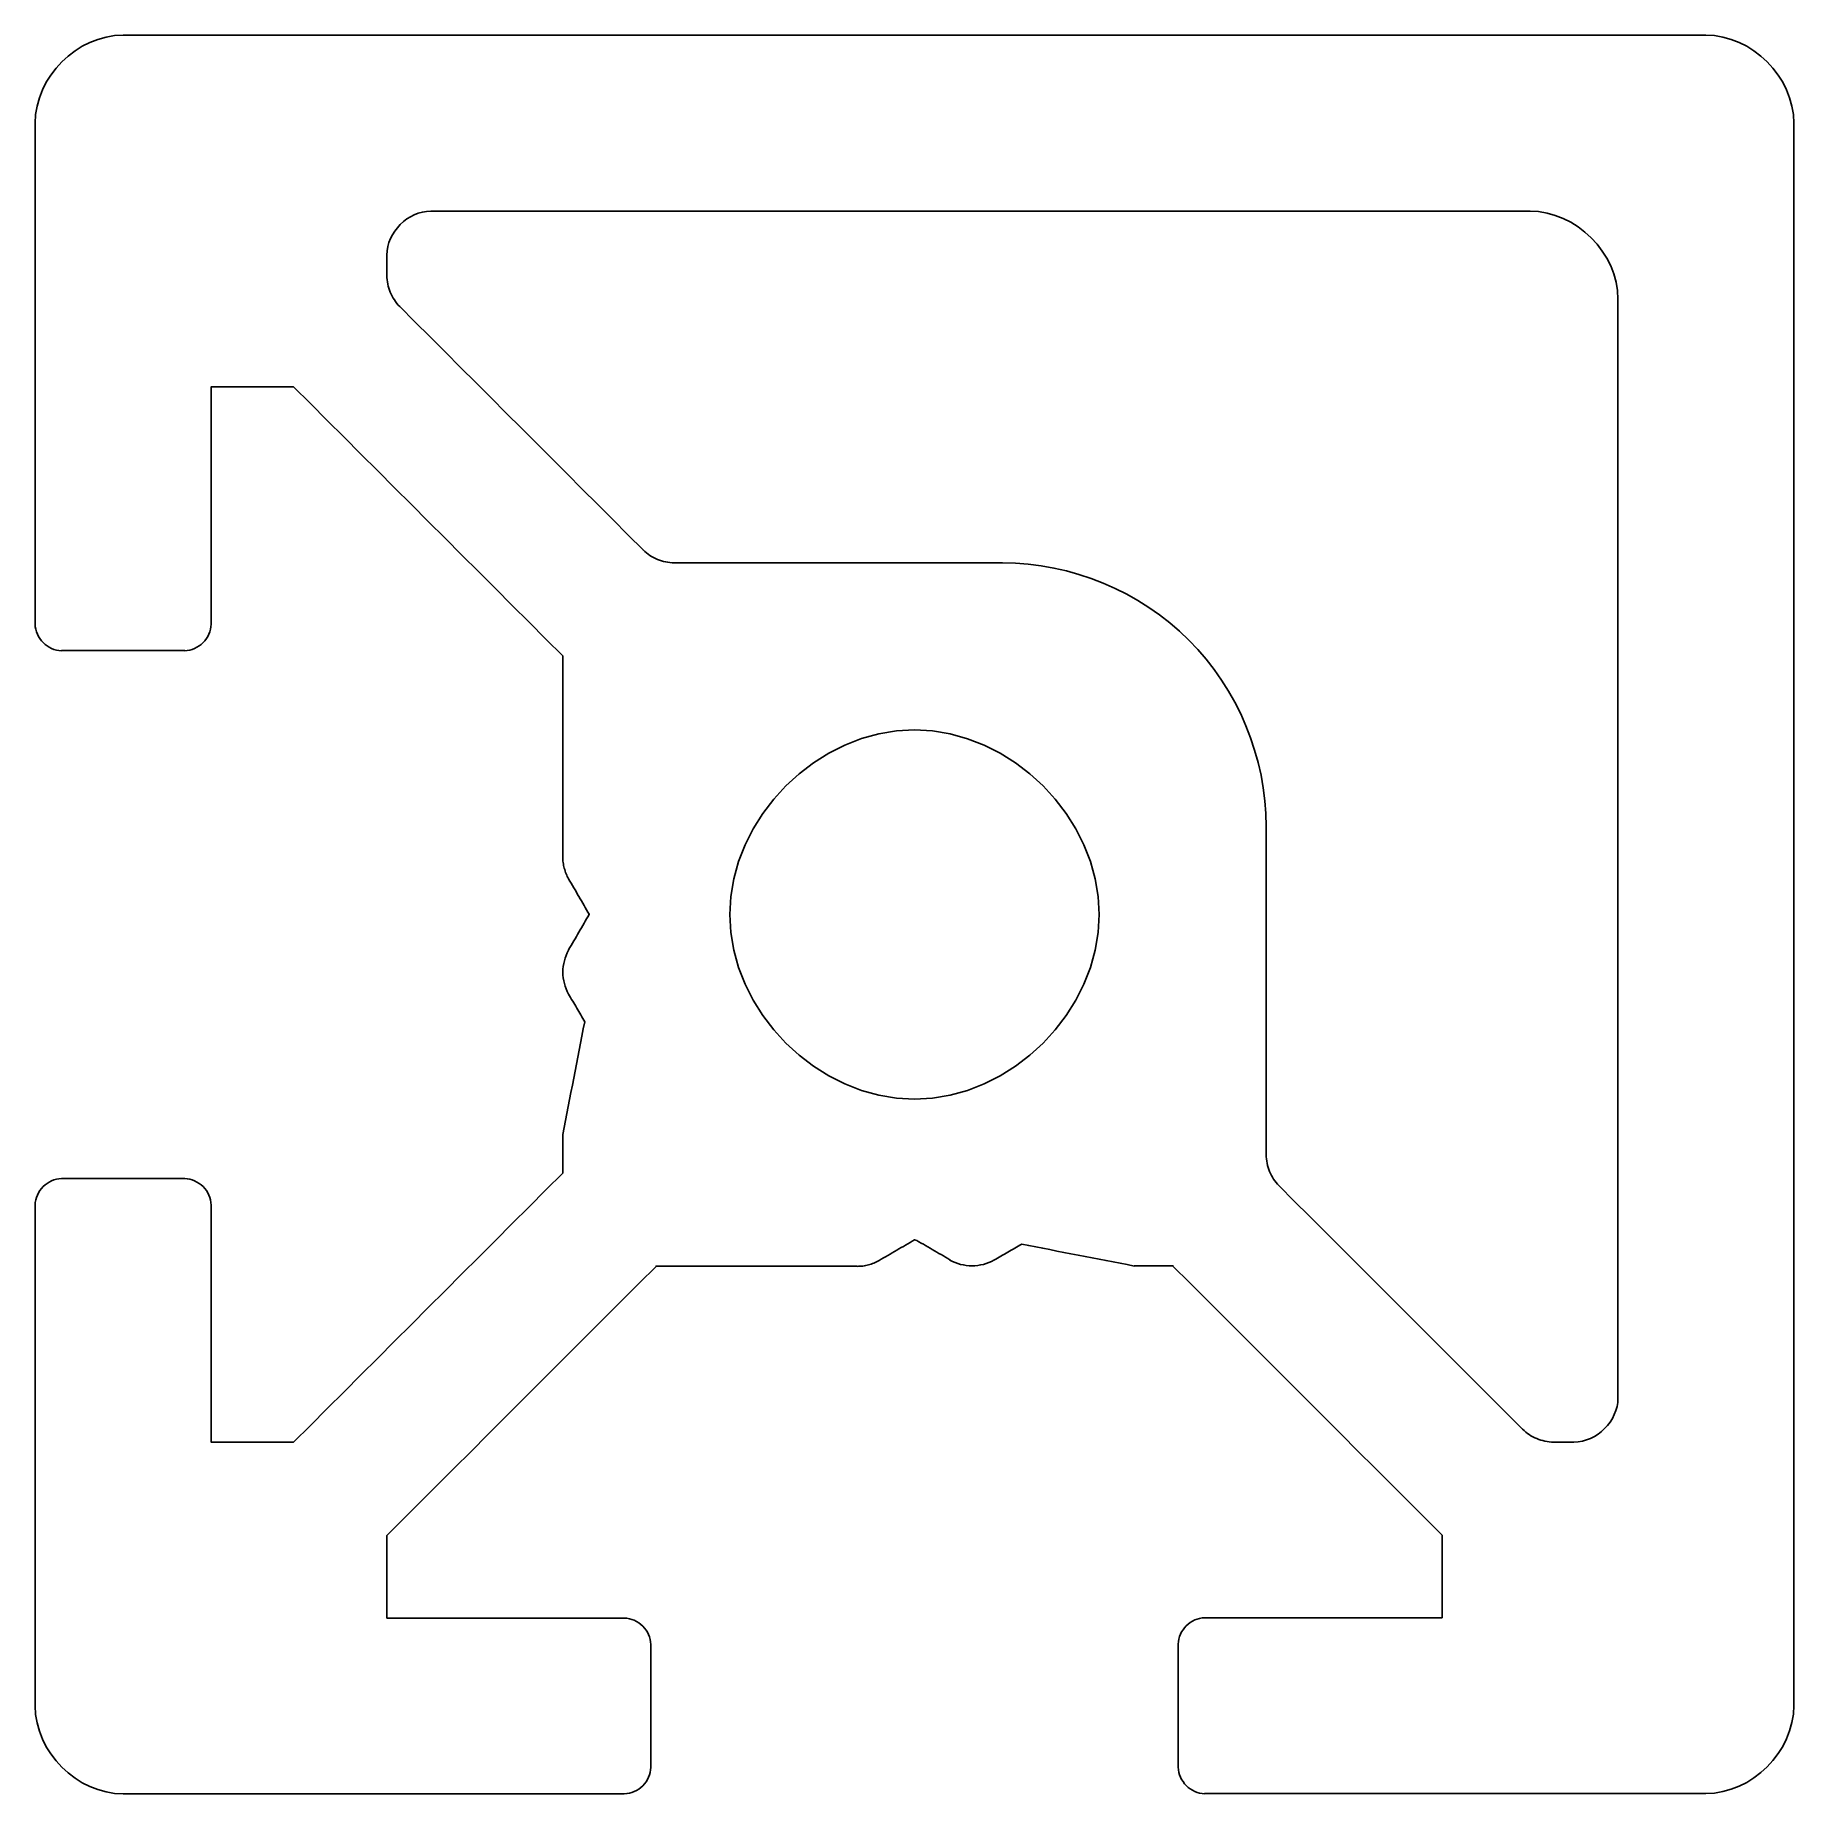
# Model space of a CAD drawing. Extents: x -10 to 10, y -10 to 10.
import ezdxf

# ---------------------------------------------------------------- set-up
doc = ezdxf.new("R2010")
doc.units = 0
doc.layers.get('0').update_dxf_attribs({"linetype": 'CONTINUOUS'})

msp = doc.modelspace()

# ---------------------------------------------------------------- linework, layer by layer
at = {"color": 7}
for points in [[(-3.933004, -0.401657), (-3.918441, -0.37654), (-3.903879, -0.351422), (-3.889316, -0.326304), (-3.874753, -0.301186), (-3.860191, -0.276068), (-3.845628, -0.250951), (-3.831065, -0.225833), (-3.816503, -0.200715), (-3.80194, -0.175597), (-3.787377, -0.15048), (-3.772815, -0.125362), (-3.758252, -0.100244), (-3.743689, -0.075126), (-3.729127, -0.050008), (-3.714564, -0.024891), (-3.700001, 0.000227), (-3.699991, 0.003049), (-3.714554, 0.028167), (-3.729117, 0.053285), (-3.743679, 0.078403), (-3.758242, 0.10352), (-3.772805, 0.128638), (-3.787367, 0.153756), (-3.80193, 0.178874), (-3.816493, 0.203992), (-3.831055, 0.229109), (-3.845618, 0.254227), (-3.860181, 0.279345), (-3.874743, 0.304463), (-3.889306, 0.32958), (-3.903869, 0.354698), (-3.918431, 0.379816), (-3.932994, 0.404934), (-3.932989, 0.404934), (-3.940934, 0.419327), (-3.948399, 0.434003), (-3.955378, 0.448678), (-3.961869, 0.463636), (-3.967866, 0.478876), (-3.973367, 0.494398), (-3.978362, 0.50992), (-3.982852, 0.525725), (-3.986832, 0.541529), (-3.990295, 0.557616), (-3.993235, 0.573703), (-3.995662, 0.589789), (-3.997553, 0.606158), (-3.998908, 0.622527), (-3.999726, 0.638896), (-3.999999, 0.655265), (-4.000001, 0.655491), (-4.000001, 0.798352), (-4.000001, 0.941212), (-4.000001, 1.084073), (-4.000001, 1.226934), (-4.000001, 1.369795), (-4.000001, 1.512656), (-4.000001, 1.655517), (-4.000001, 1.79835), (-4.000001, 1.94121), (-4.000001, 2.084071), (-4.000001, 2.226932), (-4.000001, 2.369793), (-4.000001, 2.512654), (-4.000001, 2.655515), (-4.000001, 2.798376), (-4.000001, 2.941237), (-3.999981, 2.941237), (-4.191272, 3.132527), (-4.382563, 3.323817), (-4.573855, 3.515107), (-4.765146, 3.706398), (-4.956437, 3.897688), (-5.147729, 4.088978), (-5.33902, 4.280268), (-5.530311, 4.471558), (-5.721602, 4.662849), (-5.912894, 4.854139), (-6.104185, 5.045429), (-6.295476, 5.236719), (-6.486767, 5.42801), (-6.678059, 5.6193), (-6.86935, 5.81059), (-7.060641, 6.00188), (-7.060662, 6.00188), (-7.11937, 6.00188), (-7.178079, 6.00188), (-7.236788, 6.00188), (-7.295497, 6.00188), (-7.354205, 6.00188), (-7.412914, 6.00188), (-7.471623, 6.00188), (-7.530332, 6.00188), (-7.58904, 6.00188), (-7.647749, 6.00188), (-7.706458, 6.00188), (-7.765166, 6.00188), (-7.823875, 6.00188), (-7.882584, 6.00188), (-7.941293, 6.00188), (-8.000001, 6.00188), (-8.000001, 6.00188), (-8.000001, 5.83314), (-8.000001, 5.664371), (-8.000001, 5.49563), (-8.000001, 5.326889), (-8.000001, 5.15812), (-8.000001, 4.98938), (-8.000001, 4.820639), (-8.000001, 4.65187), (-8.000001, 4.48313), (-8.000001, 4.314389), (-8.000001, 4.145648), (-8.000001, 3.976879), (-8.000001, 3.808139), (-8.000001, 3.639398), (-8.000001, 3.470629), (-8.000001, 3.301888), (-7.999999, 3.301663), (-8.001636, 3.272396), (-8.006439, 3.243666), (-8.014217, 3.215726), (-8.024778, 3.188633), (-8.037935, 3.162668), (-8.053497, 3.137833), (-8.071277, 3.114408), (-8.091086, 3.092677), (-8.112738, 3.072922), (-8.136041, 3.055142), (-8.160809, 3.039619), (-8.18685, 3.026355), (-8.213977, 3.015913), (-8.242002, 3.00801), (-8.270736, 3.003213), (-8.299992, 3.00039), (-8.300001, 3.003213), (-8.387501, 3.003213), (-8.475002, 3.003213), (-8.562501, 3.003213), (-8.650001, 3.003213), (-8.737502, 3.003213), (-8.825001, 3.003213), (-8.912502, 3.003213), (-9.000001, 3.003213), (-9.087501, 3.003213), (-9.175002, 3.003213), (-9.262501, 3.003213), (-9.350001, 3.003213), (-9.437502, 3.003213), (-9.525001, 3.003213), (-9.612502, 3.003213), (-9.700001, 3.003213), (-9.699992, 3.00039), (-9.729247, 3.003213), (-9.757982, 3.00801), (-9.786006, 3.015913), (-9.813133, 3.026355), (-9.839174, 3.039619), (-9.863942, 3.055142), (-9.887245, 3.072922), (-9.908897, 3.092677), (-9.928706, 3.114408), (-9.946486, 3.137833), (-9.962048, 3.162668), (-9.975205, 3.188633), (-9.985766, 3.215726), (-9.993541, 3.243666), (-9.998345, 3.272396), (-9.999981, 3.301663), (-10.000001, 3.301888), (-10.000001, 3.658138), (-10.000001, 4.014387), (-10.000001, 4.370636), (-10.000001, 4.726885), (-10.000001, 5.083134), (-10.000001, 5.439383), (-10.000001, 5.795632), (-10.000001, 6.151881), (-10.000001, 6.508159), (-10.000001, 6.864408), (-10.000001, 7.220657), (-10.000001, 7.576906), (-10.000001, 7.933155), (-10.000001, 8.289404), (-10.000001, 8.645653), (-10.000001, 9.001902), (-10.000017, 9.001902), (-9.994539, 9.09941), (-9.978523, 9.195196), (-9.952601, 9.288612), (-9.917398, 9.379036), (-9.873544, 9.465848), (-9.821669, 9.548398), (-9.7624, 9.626093), (-9.696366, 9.698258), (-9.624197, 9.764298), (-9.54652, 9.823564), (-9.463965, 9.875437), (-9.37716, 9.919294), (-9.286734, 9.954487), (-9.193316, 9.980452), (-9.097534, 9.996538), (-9.000017, 10.0019), (-9.000001, 10.0019), (-7.875001, 10.0019), (-6.750001, 10.0019), (-5.625002, 10.0019), (-4.500001, 10.0019), (-3.375002, 10.0019), (-2.250001, 10.0019), (-1.125001, 10.0019), (-0.000001, 10.0019), (1.124999, 10.0019), (2.249999, 10.0019), (3.374999, 10.0019), (4.499999, 10.0019), (5.624999, 10.0019), (6.749999, 10.0019), (7.874999, 10.0019), (8.999999, 10.0019), (8.999983, 10.0019), (9.0975, 9.996538), (9.193281, 9.980452), (9.2867, 9.954487), (9.377126, 9.919294), (9.46393, 9.875437), (9.546486, 9.823564), (9.624162, 9.764298), (9.696332, 9.698258), (9.762365, 9.626093), (9.821634, 9.548398), (9.87351, 9.465848), (9.917363, 9.379036), (9.952566, 9.288612), (9.978488, 9.195196), (9.994504, 9.09941), (9.999982, 9.001902), (9.999999, 9.001902), (9.999999, 7.876908), (9.999999, 6.751886), (9.999999, 5.626892), (9.999999, 4.501897), (9.999999, 3.376903), (9.999999, 2.251881), (9.999999, 1.126886), (9.999999, 0.001892), (9.999999, -1.123102), (9.999999, -2.248124), (9.999999, -3.373119), (9.999999, -4.498113), (9.999999, -5.623107), (9.999999, -6.74813), (9.999999, -7.873124), (9.999999, -8.998118), (9.999982, -8.998118), (9.994504, -9.095626), (9.978488, -9.191412), (9.952566, -9.284828), (9.917363, -9.375252), (9.87351, -9.462063), (9.821634, -9.544613), (9.762365, -9.622309), (9.696332, -9.694473), (9.624162, -9.760513), (9.546486, -9.81978), (9.46393, -9.871652), (9.377126, -9.91551), (9.2867, -9.950703), (9.193281, -9.976667), (9.0975, -9.992754), (8.999983, -9.998116), (8.999999, -9.998116), (8.643749, -9.998116), (8.287499, -9.998116), (7.931248, -9.998116), (7.574999, -9.998116), (7.218749, -9.998116), (6.862499, -9.998116), (6.506249, -9.998116), (6.149999, -9.998116), (5.793748, -9.998116), (5.437499, -9.998116), (5.081249, -9.998116), (4.724999, -9.998116), (4.368749, -9.998116), (4.012498, -9.998116), (3.656248, -9.998116), (3.299998, -9.998116), (3.29999, -10.000938), (3.270735, -9.998116), (3.242, -9.993318), (3.213975, -9.985416), (3.186848, -9.974974), (3.160807, -9.961709), (3.13604, -9.946187), (3.112736, -9.928407), (3.091084, -9.908652), (3.071275, -9.88692), (3.053495, -9.863496), (3.037933, -9.83866), (3.024776, -9.812696), (3.014215, -9.785603), (3.00644, -9.757663), (3.001637, -9.728932), (3, -9.699666), (2.99999, -9.699666), (2.99999, -9.612177), (2.99999, -9.52466), (2.99999, -9.437171), (2.99999, -9.349682), (2.99999, -9.262165), (2.99999, -9.174676), (2.99999, -9.087159), (2.99999, -8.99967), (2.99999, -8.912181), (2.99999, -8.824664), (2.99999, -8.737175), (2.99999, -8.649686), (2.99999, -8.562169), (2.99999, -8.47468), (2.99999, -8.387163), (2.99999, -8.299674), (3, -8.299674), (3.001637, -8.270408), (3.00644, -8.241678), (3.014215, -8.213738), (3.024776, -8.186644), (3.037933, -8.16068), (3.053495, -8.135844), (3.071275, -8.11242), (3.091084, -8.090689), (3.112736, -8.070933), (3.13604, -8.053153), (3.160807, -8.037631), (3.186848, -8.024367), (3.213975, -8.013924), (3.242, -8.006022), (3.270735, -8.001224), (3.29999, -7.998402), (3.3, -7.998402), (3.46875, -7.998402), (3.6375, -7.998402), (3.80625, -7.998402), (3.975, -7.998402), (4.14375, -7.998402), (4.3125, -7.998402), (4.48125, -7.998402), (4.65, -7.998402), (4.81875, -7.998402), (4.9875, -7.998402), (5.15625, -7.998402), (5.325, -7.998402), (5.49375, -7.998402), (5.6625, -7.998402), (5.83125, -7.998402), (6, -7.998402), (5.99999, -7.998402), (5.99999, -7.9397), (5.99999, -7.880998), (5.99999, -7.822267), (5.99999, -7.763565), (5.99999, -7.704863), (5.99999, -7.646161), (5.99999, -7.58743), (5.99999, -7.528728), (5.99999, -7.470026), (5.99999, -7.411324), (5.99999, -7.352593), (5.99999, -7.293891), (5.99999, -7.235189), (5.99999, -7.176486), (5.99999, -7.117756), (5.99999, -7.059054), (5.999979, -7.059054), (5.808688, -6.867764), (5.617397, -6.676473), (5.426105, -6.485183), (5.234814, -6.293893), (5.043523, -6.102603), (4.852231, -5.911312), (4.66094, -5.720022), (4.469649, -5.528732), (4.278358, -5.337414), (4.087066, -5.146123), (3.895775, -4.954833), (3.704484, -4.763543), (3.513193, -4.572253), (3.321901, -4.380962), (3.13061, -4.189672), (2.939319, -3.998382), (2.939341, -3.99556), (2.911881, -3.99556), (2.884423, -3.99556), (2.856966, -3.99556), (2.829506, -3.99556), (2.802047, -3.99556), (2.774588, -3.99556), (2.747129, -3.99556), (2.719671, -3.99556), (2.692212, -3.99556), (2.664753, -3.99556), (2.637294, -3.99556), (2.609835, -3.99556), (2.582377, -3.99556), (2.554918, -3.99556), (2.527459, -3.99556), (2.5, -3.99556), (2.499979, -3.998382), (2.419909, -3.98286), (2.33984, -3.967338), (2.25977, -3.951815), (2.1797, -3.936293), (2.099631, -3.920771), (2.019561, -3.905249), (1.939491, -3.889726), (1.859422, -3.874204), (1.779352, -3.858682), (1.699282, -3.84316), (1.619213, -3.827638), (1.539143, -3.812115), (1.459073, -3.796593), (1.379004, -3.781071), (1.298934, -3.765549), (1.218864, -3.750026), (1.218864, -3.750026), (1.199159, -3.761315), (1.179453, -3.772604), (1.159747, -3.783893), (1.140041, -3.795182), (1.120335, -3.806471), (1.100629, -3.81776), (1.080923, -3.829049), (1.061217, -3.840338), (1.041511, -3.851626), (1.021806, -3.862915), (1.0021, -3.874204), (0.982394, -3.885493), (0.962688, -3.896782), (0.942982, -3.908071), (0.923276, -3.91936), (0.90357, -3.930649), (0.903569, -3.930649), (0.874705, -3.945889), (0.844887, -3.959153), (0.814251, -3.970442), (0.782933, -3.979755), (0.751069, -3.986811), (0.718796, -3.991891), (0.686251, -3.994995), (0.653569, -3.994995), (0.620887, -3.994995), (0.588341, -3.991891), (0.556068, -3.986811), (0.524205, -3.979755), (0.492886, -3.970442), (0.46225, -3.959153), (0.432432, -3.945889), (0.403569, -3.930649), (0.40359, -3.927826), (0.378365, -3.913151), (0.353141, -3.898475), (0.327917, -3.8838), (0.302692, -3.869124), (0.277468, -3.854449), (0.252243, -3.839773), (0.227019, -3.825098), (0.201795, -3.810422), (0.17657, -3.795746), (0.151346, -3.781071), (0.126121, -3.766395), (0.100897, -3.75172), (0.075673, -3.737044), (0.050448, -3.722369), (0.025224, -3.707693), (0, -3.699988), (0, -3.699988), (-0.025245, -3.716075), (-0.050469, -3.730751), (-0.075694, -3.745426), (-0.100918, -3.760102), (-0.126142, -3.774777), (-0.151367, -3.789453), (-0.176591, -3.804128), (-0.201816, -3.818804), (-0.22704, -3.83348), (-0.252264, -3.848155), (-0.277489, -3.862831), (-0.302713, -3.877506), (-0.327937, -3.892182), (-0.353162, -3.906857), (-0.378386, -3.921533), (-0.403611, -3.936208), (-0.403611, -3.936208), (-0.417914, -3.944111), (-0.432473, -3.951448), (-0.447269, -3.958504), (-0.462286, -3.964995), (-0.477507, -3.970922), (-0.492916, -3.976566), (-0.508495, -3.981646), (-0.524228, -3.986162), (-0.540098, -3.990113), (-0.556088, -3.9935), (-0.572182, -3.996322), (-0.588362, -3.999144), (-0.604611, -4.001966), (-0.620914, -4.001966), (-0.637253, -4.001966), (-0.653611, -4.002248), (-0.653589, -3.999426), (-0.796448, -3.999426), (-0.939308, -3.999426), (-1.082167, -3.999426), (-1.225026, -3.999426), (-1.367886, -3.999426), (-1.510745, -3.999426), (-1.653604, -3.999426), (-1.796464, -3.999426), (-1.939323, -3.999426), (-2.082183, -3.999426), (-2.225042, -3.999426), (-2.367901, -3.999426), (-2.510761, -3.999426), (-2.65362, -3.999426), (-2.796479, -3.999426), (-2.939339, -3.999426), (-2.939361, -4.002248), (-3.130652, -4.193539), (-3.321944, -4.384829), (-3.513235, -4.576119), (-3.704526, -4.767409), (-3.895817, -4.9587), (-4.087109, -5.14999), (-4.2784, -5.34128), (-4.469691, -5.532598), (-4.660982, -5.723889), (-4.852274, -5.915179), (-5.043565, -6.106469), (-5.234856, -6.297759), (-5.426148, -6.48905), (-5.617439, -6.68034), (-5.80873, -6.87163), (-6.000021, -7.06292), (-6.00001, -7.06292), (-6.00001, -7.121622), (-6.00001, -7.180353), (-6.00001, -7.239055), (-6.00001, -7.297757), (-6.00001, -7.35646), (-6.00001, -7.41519), (-6.00001, -7.473892), (-6.00001, -7.532594), (-6.00001, -7.591297), (-6.00001, -7.650027), (-6.00001, -7.708729), (-6.00001, -7.767432), (-6.00001, -7.826134), (-6.00001, -7.884864), (-6.00001, -7.943566), (-6.00001, -8.002269), (-5.99999, -8.002269), (-5.83124, -8.002269), (-5.66249, -8.002269), (-5.49374, -8.002269), (-5.32499, -8.002269), (-5.15624, -8.002269), (-4.98749, -8.002269), (-4.81874, -8.002269), (-4.64999, -8.002269), (-4.48124, -8.002269), (-4.31249, -8.002269), (-4.14374, -8.002269), (-3.97499, -8.002269), (-3.80624, -8.002269), (-3.63749, -8.002269), (-3.46874, -8.002269), (-3.29999, -8.002269), (-3.29999, -8.002269), (-3.270735, -8.005091), (-3.242, -8.009889), (-3.213975, -8.017791), (-3.186848, -8.028233), (-3.160807, -8.041498), (-3.13604, -8.05702), (-3.112736, -8.0748), (-3.091084, -8.094555), (-3.071275, -8.116286), (-3.053495, -8.139711), (-3.037933, -8.164546), (-3.024776, -8.190511), (-3.014215, -8.217604), (-3.00644, -8.245544), (-3.001637, -8.274274), (-3, -8.303541), (-3, -8.300719), (-3, -8.388208), (-3, -8.475725), (-3, -8.563214), (-3, -8.650731), (-3, -8.73822), (-3, -8.825708), (-3, -8.913226), (-3, -9.000714), (-3, -9.088203), (-3, -9.17572), (-3, -9.263209), (-3, -9.350726), (-3, -9.438215), (-3, -9.525704), (-3, -9.613221), (-3, -9.70071), (-3, -9.70071), (-3.001637, -9.729977), (-3.00644, -9.758707), (-3.014215, -9.786647), (-3.024776, -9.81374), (-3.037933, -9.839705), (-3.053495, -9.86454), (-3.071275, -9.887965), (-3.091084, -9.909696), (-3.112736, -9.929451), (-3.13604, -9.947231), (-3.160807, -9.962754), (-3.186848, -9.976018), (-3.213975, -9.98646), (-3.242, -9.994362), (-3.270735, -9.99916), (-3.29999, -10.001982), (-3.300019, -10.001982), (-3.656269, -10.001982), (-4.012519, -10.001982), (-4.36877, -10.001982), (-4.725019, -10.001982), (-5.081269, -10.001982), (-5.437519, -10.001982), (-5.793769, -10.001982), (-6.150019, -10.001982), (-6.50627, -10.001982), (-6.86252, -10.001982), (-7.218769, -10.001982), (-7.575019, -10.001982), (-7.931269, -10.001982), (-8.28752, -10.001982), (-8.64377, -10.001982), (-9.00002, -10.001982), (-9.000017, -10.001982), (-9.097534, -9.99662), (-9.193316, -9.980534), (-9.286734, -9.954569), (-9.37716, -9.919376), (-9.463965, -9.875519), (-9.54652, -9.823646), (-9.624197, -9.76438), (-9.696366, -9.69834), (-9.7624, -9.626175), (-9.821669, -9.54848), (-9.873544, -9.46593), (-9.917398, -9.379118), (-9.952601, -9.288694), (-9.978523, -9.195278), (-9.994539, -9.099492), (-10.000017, -9.001984), (-10.000001, -9.001984), (-10.000001, -8.645735), (-10.000001, -8.289486), (-10.000001, -7.933237), (-10.000001, -7.576988), (-10.000001, -7.220739), (-10.000001, -6.86449), (-10.000001, -6.508241), (-10.000001, -6.151992), (-10.000001, -5.795714), (-10.000001, -5.439465), (-10.000001, -5.083216), (-10.000001, -4.726967), (-10.000001, -4.370718), (-10.000001, -4.014469), (-10.000001, -3.65822), (-10.000001, -3.30197), (-9.999989, -3.304793), (-9.998352, -3.275526), (-9.993548, -3.246796), (-9.985773, -3.218856), (-9.975212, -3.191763), (-9.962055, -3.165798), (-9.946494, -3.140963), (-9.928714, -3.117538), (-9.908904, -3.095807), (-9.887252, -3.076052), (-9.863949, -3.058272), (-9.839181, -3.042749), (-9.813141, -3.029485), (-9.786014, -3.019043), (-9.757989, -3.01114), (-9.729254, -3.006343), (-9.699999, -3.00352), (-9.700001, -3.003295), (-9.612502, -3.003295), (-9.525001, -3.003295), (-9.437502, -3.003295), (-9.350001, -3.003295), (-9.262501, -3.003295), (-9.175002, -3.003295), (-9.087501, -3.003295), (-9.000001, -3.003295), (-8.912502, -3.003295), (-8.825001, -3.003295), (-8.737502, -3.003295), (-8.650001, -3.003295), (-8.562501, -3.003295), (-8.475002, -3.003295), (-8.387501, -3.003295), (-8.300001, -3.003295), (-8.299981, -3.00352), (-8.270726, -3.006343), (-8.241992, -3.01114), (-8.213967, -3.019043), (-8.18684, -3.029485), (-8.160799, -3.042749), (-8.136031, -3.058272), (-8.112728, -3.076052), (-8.091076, -3.095807), (-8.071267, -3.117538), (-8.053487, -3.140963), (-8.037925, -3.165798), (-8.024768, -3.191763), (-8.014207, -3.218856), (-8.006429, -3.246796), (-8.001626, -3.275526), (-7.999989, -3.304793), (-8.000001, -3.30197), (-8.000001, -3.470711), (-8.000001, -3.63948), (-8.000001, -3.808221), (-8.000001, -3.976961), (-8.000001, -4.14573), (-8.000001, -4.314471), (-8.000001, -4.483212), (-8.000001, -4.65198), (-8.000001, -4.820721), (-8.000001, -4.989462), (-8.000001, -5.158202), (-8.000001, -5.326971), (-8.000001, -5.495712), (-8.000001, -5.664453), (-8.000001, -5.833222), (-8.000001, -6.001962), (-8.000001, -6.001962), (-7.941293, -6.001962), (-7.882584, -6.001962), (-7.823875, -6.001962), (-7.765166, -6.001962), (-7.706458, -6.001962), (-7.647749, -6.001962), (-7.58904, -6.001962), (-7.530332, -6.001962), (-7.471623, -6.001962), (-7.412914, -6.001962), (-7.354205, -6.001962), (-7.295496, -6.001962), (-7.236788, -6.001962), (-7.178079, -6.001962), (-7.11937, -6.001962), (-7.060662, -6.001962), (-7.060641, -6.001962), (-6.86935, -5.810672), (-6.678059, -5.619382), (-6.486767, -5.428092), (-6.295476, -5.236801), (-6.104185, -5.045511), (-5.912894, -4.854221), (-5.721602, -4.662931), (-5.530311, -4.47164), (-5.33902, -4.28035), (-5.147729, -4.08906), (-4.956437, -3.89777), (-4.765146, -3.70648), (-4.573855, -3.515189), (-4.382563, -3.323899), (-4.191272, -3.132609), (-3.999981, -2.941319), (-3.999981, -2.941319), (-3.999981, -2.913943), (-3.999981, -2.886568), (-3.999981, -2.859192), (-3.999981, -2.831816), (-3.999981, -2.804441), (-3.999981, -2.777065), (-3.999981, -2.74969), (-3.999981, -2.722314), (-3.999981, -2.694939), (-3.999981, -2.667563), (-3.999981, -2.640188), (-3.999981, -2.612812), (-3.999981, -2.585436), (-3.999981, -2.558061), (-3.999981, -2.530685), (-3.999981, -2.50331), (-3.999991, -2.50331), (-3.984426, -2.423243), (-3.968861, -2.343177), (-3.953297, -2.26311), (-3.937732, -2.183044), (-3.922168, -2.102949), (-3.906603, -2.022883), (-3.891039, -1.942816), (-3.875474, -1.86275), (-3.85991, -1.782684), (-3.844345, -1.702617), (-3.82878, -1.622551), (-3.813216, -1.542484), (-3.797651, -1.46239), (-3.782087, -1.382323), (-3.766522, -1.302257), (-3.750958, -1.22219), (-3.750967, -1.22219), (-3.762344, -1.202435), (-3.77372, -1.182679), (-3.785096, -1.162924), (-3.796473, -1.143168), (-3.807849, -1.123412), (-3.819226, -1.103657), (-3.830602, -1.083901), (-3.841978, -1.064146), (-3.853355, -1.04439), (-3.864731, -1.024635), (-3.876107, -1.004879), (-3.887484, -0.985124), (-3.89886, -0.965368), (-3.910237, -0.945612), (-3.921613, -0.925857), (-3.932989, -0.906101), (-3.933003, -0.906101), (-3.948345, -0.87723), (-3.961641, -0.847427), (-3.97289, -0.816778), (-3.982093, -0.785451), (-3.989253, -0.753588), (-3.994367, -0.72133), (-3.997435, -0.68879), (-3.998451, -0.656109), (-3.997435, -0.623399), (-3.994367, -0.590859), (-3.989253, -0.558601), (-3.982093, -0.526738), (-3.97289, -0.495412), (-3.961641, -0.464762), (-3.948345, -0.43496), (-3.933003, -0.406088), (-3.933004, -0.401657)], [(6.999999, 8.000239), (6.218749, 8.000239), (5.437499, 8.000239), (4.656249, 8.000239), (3.874999, 8.000239), (3.093749, 8.000239), (2.312499, 8.000239), (1.531249, 8.000239), (0.749999, 8.000239), (-0.031251, 8.000239), (-0.812501, 8.000239), (-1.593751, 8.000239), (-2.375001, 8.000239), (-3.156251, 8.000239), (-3.937502, 8.000239), (-4.718751, 8.000239), (-5.500001, 8.000239), (-5.500023, 8.000239), (-5.548782, 7.997417), (-5.596674, 7.989515), (-5.643384, 7.976533), (-5.688597, 7.959035), (-5.732, 7.937022), (-5.773278, 7.911057), (-5.812117, 7.881424), (-5.848202, 7.848404), (-5.881219, 7.812336), (-5.910853, 7.773474), (-5.936789, 7.732213), (-5.958715, 7.688807), (-5.976315, 7.643595), (-5.989274, 7.596887), (-5.997281, 7.548994), (-6.000018, 7.500226), (-6.00002, 7.500198), (-6.00002, 7.485805), (-6.00002, 7.471129), (-6.00002, 7.456736), (-6.00002, 7.442342), (-6.00002, 7.427667), (-6.00002, 7.413274), (-6.00002, 7.39888), (-6.00002, 7.384205), (-6.00002, 7.369811), (-6.00002, 7.355418), (-6.00002, 7.341025), (-6.00002, 7.326349), (-6.00002, 7.311956), (-6.00002, 7.297562), (-6.00002, 7.282887), (-6.00002, 7.268494), (-6.00001, 7.268494), (-5.999389, 7.24394), (-5.997526, 7.219387), (-5.994439, 7.195116), (-5.990155, 7.170845), (-5.984697, 7.146856), (-5.978087, 7.123149), (-5.970348, 7.100007), (-5.961504, 7.077147), (-5.951575, 7.054851), (-5.940582, 7.032838), (-5.928551, 7.011389), (-5.915501, 6.990787), (-5.901458, 6.970749), (-5.886441, 6.951276), (-5.870473, 6.932649), (-5.853576, 6.914869), (-5.853573, 6.914869), (-5.680587, 6.741895), (-5.507602, 6.568893), (-5.334616, 6.395919), (-5.161631, 6.222917), (-4.988646, 6.049943), (-4.81566, 5.87694), (-4.642675, 5.703966), (-4.469689, 5.530964), (-4.296704, 5.35799), (-4.123719, 5.185016), (-3.950733, 5.012014), (-3.777748, 4.83904), (-3.604762, 4.666038), (-3.431777, 4.493064), (-3.258791, 4.320062), (-3.085806, 4.147088), (-3.085798, 4.147088), (-3.068013, 4.130154), (-3.0494, 4.114068), (-3.030017, 4.09911), (-3.009914, 4.084999), (-2.989148, 4.072016), (-2.96777, 4.059881), (-2.945836, 4.048874), (-2.923399, 4.038996), (-2.900511, 4.030248), (-2.87723, 4.022628), (-2.853606, 4.016136), (-2.829693, 4.010774), (-2.805547, 4.006541), (-2.781221, 4.003436), (-2.756768, 4.000614), (-2.732243, 4.000614), (-2.732235, 4.000614), (-2.49897, 4.000614), (-2.265705, 4.000614), (-2.032441, 4.000614), (-1.799176, 4.000614), (-1.565912, 4.000614), (-1.332647, 4.000614), (-1.099383, 4.000614), (-0.866118, 4.000614), (-0.632853, 4.000614), (-0.399589, 4.000614), (-0.166324, 4.000614), (0.06694, 4.000614), (0.300205, 4.000614), (0.533469, 4.000614), (0.766734, 4.000614), (0.999999, 4.000614), (0.999998, 4.000473), (1.14715, 3.996804), (1.293865, 3.985515), (1.439821, 3.966889), (1.584696, 3.941206), (1.728166, 3.90844), (1.869909, 3.868788), (2.009602, 3.822363), (2.146921, 3.769305), (2.281545, 3.709728), (2.413151, 3.643772), (2.541415, 3.57158), (2.666014, 3.493292), (2.786627, 3.40902), (2.90293, 3.318906), (3.014601, 3.223092), (3.121317, 3.121718), (3.222705, 3.01501), (3.318521, 2.903334), (3.408632, 2.78703), (3.492903, 2.666409), (3.5712, 2.541808), (3.643391, 2.413538), (3.709341, 2.281937), (3.768917, 2.147317), (3.821984, 2.009988), (3.86841, 1.870316), (3.90806, 1.728556), (3.940801, 1.585102), (3.9665, 1.44021), (3.985022, 1.294272), (3.996232, 1.147545), (4, 1.000394), (3.999998, 1.00062), (3.999998, 0.767364), (3.999998, 0.534079), (3.999998, 0.300822), (3.999998, 0.067565), (3.999998, -0.165691), (3.999998, -0.398976), (3.999998, -0.632233), (3.999998, -0.86549), (3.999998, -1.098746), (3.999998, -1.332031), (3.999998, -1.565288), (3.999998, -1.798544), (3.999998, -2.031801), (3.999998, -2.265086), (3.999998, -2.498343), (3.999998, -2.731599), (3.999998, -2.73174), (4.000619, -2.756294), (4.002482, -2.780847), (4.005569, -2.805118), (4.009851, -2.829389), (4.015306, -2.853378), (4.021913, -2.877085), (4.029651, -2.900227), (4.038496, -2.923087), (4.048425, -2.945665), (4.059417, -2.967678), (4.071448, -2.989127), (4.084498, -3.010012), (4.098545, -3.030049), (4.113564, -3.049523), (4.129535, -3.068149), (4.146435, -3.085929), (4.146427, -3.085929), (4.319413, -3.258903), (4.492398, -3.431906), (4.665384, -3.60488), (4.838369, -3.777882), (5.011355, -3.950856), (5.18434, -4.12383), (5.357325, -4.296832), (5.530311, -4.469806), (5.703296, -4.64278), (5.876282, -4.815782), (6.049267, -4.988756), (6.222252, -5.161758), (6.395238, -5.334732), (6.568223, -5.507706), (6.741209, -5.680709), (6.914194, -5.853683), (6.914195, -5.853683), (6.931981, -5.870616), (6.950593, -5.886703), (6.969976, -5.90166), (6.990079, -5.915772), (7.010845, -5.928754), (7.032223, -5.940889), (7.054158, -5.951896), (7.076594, -5.961774), (7.099483, -5.970523), (7.122763, -5.978143), (7.146388, -5.984634), (7.170301, -5.989996), (7.194448, -5.994229), (7.218775, -5.997334), (7.243227, -6.000156), (7.267752, -6.000156), (7.267747, -6.000156), (7.282262, -6.000156), (7.296777, -6.000156), (7.311292, -6.000156), (7.325806, -6.000156), (7.340321, -6.000156), (7.354836, -6.000156), (7.36935, -6.000156), (7.383865, -6.000156), (7.39838, -6.000156), (7.412894, -6.000156), (7.427409, -6.000156), (7.441924, -6.000156), (7.456438, -6.000156), (7.470953, -6.000156), (7.485468, -6.000156), (7.499982, -6.000156), (7.499985, -6.000156), (7.548743, -5.997334), (7.596633, -5.989432), (7.643341, -5.976449), (7.688553, -5.958952), (7.731955, -5.936938), (7.773233, -5.910974), (7.81207, -5.88134), (7.848155, -5.848349), (7.881172, -5.812252), (7.910806, -5.773419), (7.936745, -5.73213), (7.958671, -5.688752), (7.976273, -5.64354), (7.989236, -5.596832), (7.997245, -5.548939), (7.999983, -5.500171), (7.999999, -5.500171), (7.999999, -4.718924), (7.999999, -3.937676), (7.999999, -3.156428), (7.999999, -2.375181), (7.999999, -1.593933), (7.999999, -0.812686), (7.999999, -0.031438), (7.999999, 0.749809), (7.999999, 1.531085), (7.999999, 2.312333), (7.999999, 3.09358), (7.999999, 3.874828), (7.999999, 4.656075), (7.999999, 5.437323), (7.999999, 6.21857), (7.999999, 6.999818), (7.999983, 6.999818), (7.994508, 7.097326), (7.978494, 7.193112), (7.952572, 7.286528), (7.917371, 7.37698), (7.873518, 7.463763), (7.821643, 7.546341), (7.762374, 7.624009), (7.696341, 7.696173), (7.624171, 7.762213), (7.546494, 7.82148), (7.463937, 7.87338), (7.377131, 7.91721), (7.286704, 7.952431), (7.193285, 7.978395), (7.097501, 7.994482), (6.999983, 7.999844), (6.999999, 8.000239)], [(2.099983, -0.000676), (2.088479, 0.204104), (2.054847, 0.405244), (2.000408, 0.601417), (1.926483, 0.791324), (1.83439, 0.973612), (1.725452, 1.146981), (1.600987, 1.310105), (1.462316, 1.461658), (1.310761, 1.600314), (1.14764, 1.724802), (0.974274, 1.83374), (0.791983, 1.925829), (0.602089, 1.999743), (0.40591, 2.054184), (0.204785, 2.088502), (0, 2.099989), (-0.204785, 2.088418), (-0.405928, 2.054777), (-0.602106, 2.000336), (-0.792001, 1.926422), (-0.974291, 1.834333), (-1.147657, 1.725395), (-1.310778, 1.600907), (-1.462334, 1.462251), (-1.601005, 1.310698), (-1.725469, 1.147573), (-1.834408, 0.974204), (-1.9265, 0.791917), (-2.000426, 0.60201), (-2.054865, 0.405837), (-2.088496, 0.204697), (-2.1, -0.000083), (-2.088496, -0.204864), (-2.054865, -0.406004), (-2.000426, -0.602176), (-1.9265, -0.792084), (-1.834408, -0.974371), (-1.725469, -1.14774), (-1.601005, -1.310864), (-1.462334, -1.462418), (-1.310778, -1.601074), (-1.147657, -1.725562), (-0.974291, -1.8345), (-0.792001, -1.926589), (-0.602106, -2.000503), (-0.405928, -2.054943), (-0.204785, -2.088584), (0, -2.099873), (0.204785, -2.088302), (0.405928, -2.054661), (0.602106, -2.00022), (0.792001, -1.926306), (0.974291, -1.834217), (1.147657, -1.72528), (1.310778, -1.600791), (1.462334, -1.462136), (1.601005, -1.310582), (1.725469, -1.147458), (1.834408, -0.974089), (1.9265, -0.791801), (2.000426, -0.601894), (2.054865, -0.405721), (2.088496, -0.204582), (2.099983, -0.000676)]]:
    msp.add_lwpolyline(points, dxfattribs=at)

doc.saveas('drawing.dxf')
